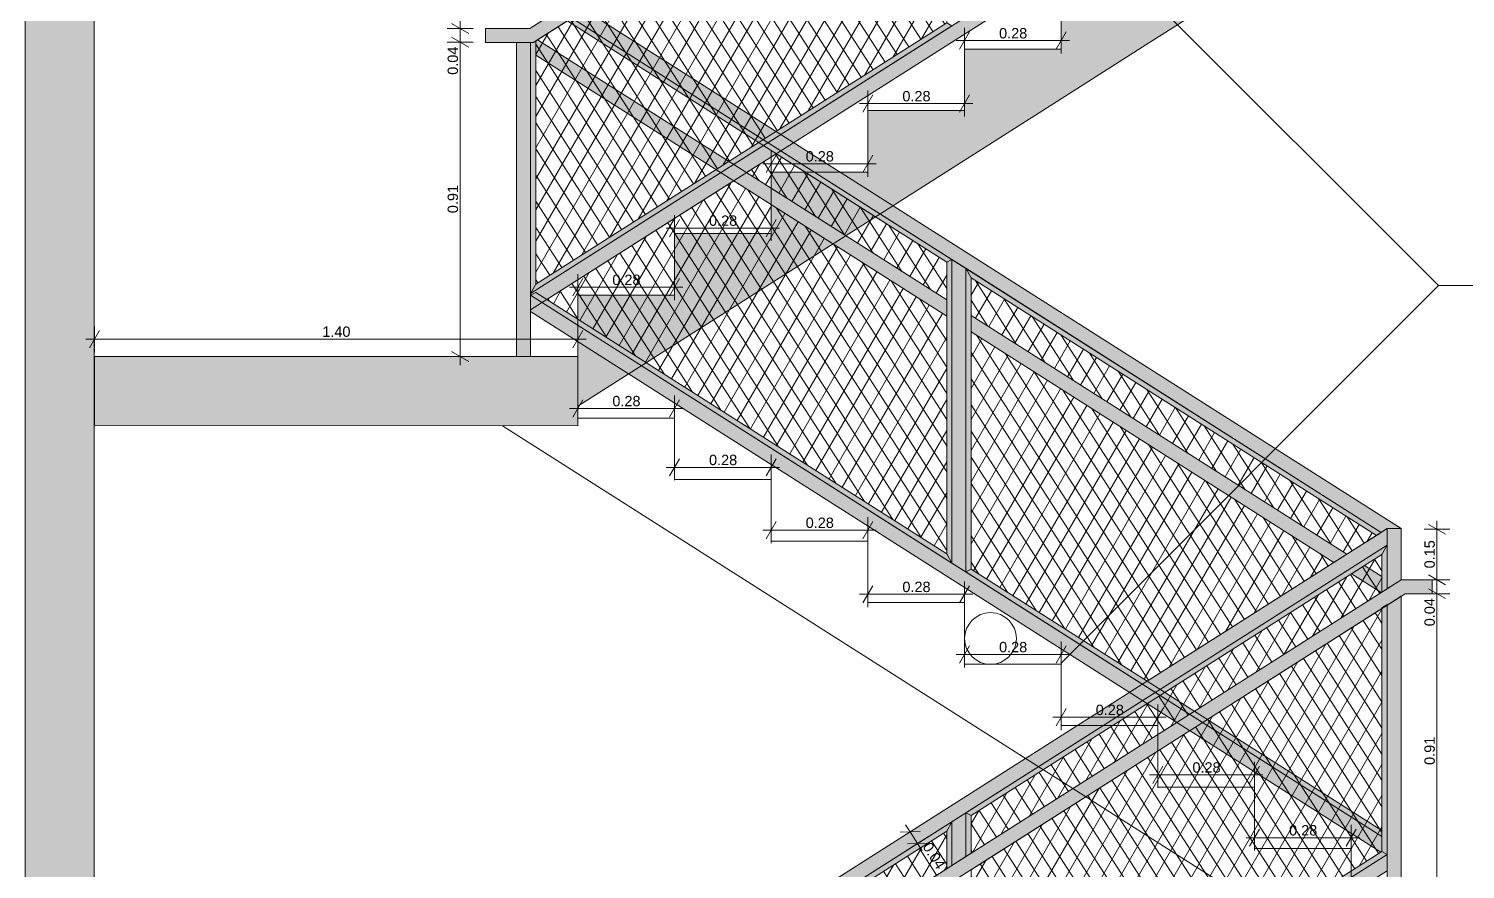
# Model space of a CAD drawing. Header units: millimetres. Extents: x 476571643 to 477489869, y 4620928210 to 4621294454.
# Drawn here: x 477413883 to 477418044, y 4621117979 to 4621120412 of the extents above; entities that cross this region are included whole.
import ezdxf

# ---------------------------------------------------------------- set-up
doc = ezdxf.new("R2010")
doc.units = ezdxf.units.MM
doc.header["$MEASUREMENT"] = 0
for name, color, linetype, lineweight in [('0_Pen_No__42_Pen_No__250_Pen_No__4', 7, 'Continuous', 0), ('2D Drafting - General_Pen_No__250_Pen_No__7', 7, 'Continuous', 0), ('2D Drafting - General_Pen_No__250_Pen_No__7_Pen_No__250', 7, 'Continuous', 0), ('2D Drafting - General_Pen_No__250_Pen_No__7_Pen_No__7', 7, 'Continuous', 0), ('gegmebi_Pen_No__7_Pen_No__7_Pen_No__5', 5, 'Continuous', 0), ('New_2D Drafting - General_Pen_No__1', 1, 'Continuous', 0), ('New_2D Drafting - General_Pen_No__250_Pen_No__250', 7, 'Continuous', 0), ('New_2D Drafting - General_Pen_No__4', 7, 'Continuous', 0), ('New_Doors_Pen_No__7_Pen_No__7_Pen_No__250', 7, 'Continuous', 0), ('New_Doors_Pen_No__7_Pen_No__7_Pen_No__5', 5, 'Continuous', 0), ('New_reg_nak_Pen_No__5', 5, 'Continuous', 0), ('reg_nak_Pen_No__250', 7, 'Continuous', 0), ('zoma_Pen_No__142', 142, 'Continuous', 0)]:
    doc.layers.add(name, color=color, linetype=linetype, lineweight=lineweight)
doc.layers.add('zoma', color=7, linetype='Continuous')
doc.styles.add('GENERATED_STYLE_2', font='arial.ttf')
doc.dimstyles.new('GENERATED_STYLE__2', dxfattribs={"dimtxt": 30.000001, "dimasz": 38, "dimexe": 0.18, "dimexo": 3, "dimgap": 0.09, "dimtad": 1, "dimtih": 1, "dimtoh": 1, "dimlfac": 0.001, "dimzin": 0, "dimdsep": 46, "dimtxsty": 'GENERATED_STYLE_2', "dimblk": 'ARROWHEAD_2', "dimblk1": 'ARROWHEAD_2', "dimblk2": 'ARROWHEAD_2', "dimcen": 0.09, "dimclrd": 142, "dimclre": 142, "dimclrt": 142, "dimadec": 0, "dimazin": 0, "dimtfac": 1, "dimtdec": 4, "dimtmove": 0, "dimatfit": 3, "dimfxl": 1, "dimtolj": 1, "dimtzin": 0, "dimarcsym": 0})
doc.dimstyles.new('GENERATED_STYLE__6', dxfattribs={"dimtxt": 30.000001, "dimasz": 38, "dimexe": 0.18, "dimexo": 3, "dimgap": 0.09, "dimtad": 1, "dimlfac": 0.001, "dimzin": 0, "dimdsep": 46, "dimtxsty": 'GENERATED_STYLE_2', "dimblk": 'ARROWHEAD_2', "dimblk1": 'ARROWHEAD_2', "dimblk2": 'ARROWHEAD_2', "dimcen": 0.09, "dimclrd": 142, "dimclre": 142, "dimclrt": 142, "dimadec": 0, "dimazin": 0, "dimtfac": 1, "dimtdec": 4, "dimtmove": 0, "dimatfit": 3, "dimfxl": 1, "dimtolj": 1, "dimtzin": 0, "dimarcsym": 0})
pattern_1 = [(60, (476844527.15, 4621385791.044), (-38.9711432, 22.5), []), (122.8330945, (476844527.15, 4621385791.044), (36.8060797, 18.75), [])]

# ---------------------------------------------------------------- blocks, each defined once
blk = doc.blocks.new('*D1543', base_point=(476844527.1, 4621385791))
at = {"layer": 'zoma_Pen_No__142', "color": 142, "linetype": 'Continuous', "lineweight": 0, "transparency": 16777216}
for p, q in [((477417447.7, 4621118095.4), (477417418.9, 4621118045.4)), ((477417433.3, 4621118032.9), (477417433.3, 4621118107.9)), ((477417698.9, 4621118045.4), (477417727.7, 4621118095.4)), ((477417713.3, 4621118032.9), (477417713.3, 4621118107.9)), ((477417408.9, 4621118070.4), (477417433.3, 4621118070.4)), ((477417433.3, 4621118070.4), (477417713.3, 4621118070.4)), ((477417713.3, 4621118070.4), (477417737.8, 4621118070.4))]:
    blk.add_line(p, q, dxfattribs=at)
at = {"layer": 'zoma_Pen_No__142', "color": 142, "lineweight": 0, "transparency": 16777216, "insert": (477417533.4, 4621118076.4), "char_height": 30, "attachment_point": 7, "style": 'GENERATED_STYLE_2'}
blk.add_mtext('\\A1;{\\pql;\\fArial CYR|b0|i0|c204|p34;0.28}', dxfattribs=at)
blk = doc.blocks.new('ARROWHEAD_2')
at = {"color": 0, "linetype": 'Continuous', "lineweight": 0}
for p, q in [((0, 0), (-1, 0)), ((-0.38, -0.66), (0.38, 0.66))]:
    blk.add_line(p, q, dxfattribs=at)
blk = doc.blocks.new('*D1544', base_point=(476844527.1, 4621385791))
at = {"layer": 'zoma_Pen_No__142', "color": 142, "linetype": 'Continuous', "lineweight": 0, "transparency": 16777216}
for p, q in [((477417128.9, 4621118252.3), (477417153.3, 4621118252.3)), ((477417167.7, 4621118277.3), (477417138.9, 4621118227.3)), ((477417153.3, 4621118214.8), (477417153.3, 4621118289.8)), ((477417153.3, 4621118252.3), (477417433.3, 4621118252.3)), ((477417418.9, 4621118227.3), (477417447.7, 4621118277.3)), ((477417433.3, 4621118214.8), (477417433.3, 4621118289.8)), ((477417433.3, 4621118252.3), (477417457.8, 4621118252.3))]:
    blk.add_line(p, q, dxfattribs=at)
at = {"layer": 'zoma_Pen_No__142', "color": 142, "lineweight": 0, "transparency": 16777216, "insert": (477417253.4, 4621118258.3), "char_height": 30, "attachment_point": 7, "style": 'GENERATED_STYLE_2'}
blk.add_mtext('\\A1;{\\pql;\\fArial CYR|b0|i0|c204|p34;0.28}', dxfattribs=at)
blk = doc.blocks.new('*D1545', base_point=(476844527.1, 4621385791))
at = {"layer": 'zoma_Pen_No__142', "color": 142, "linetype": 'Continuous', "lineweight": 0, "transparency": 16777216}
for p, q in [((477416848.9, 4621118418.9), (477416873.3, 4621118418.9)), ((477416887.7, 4621118443.9), (477416858.9, 4621118393.9)), ((477416873.3, 4621118381.4), (477416873.3, 4621118456.4)), ((477416873.3, 4621118418.9), (477417153.3, 4621118418.9)), ((477417138.9, 4621118393.9), (477417167.7, 4621118443.9)), ((477417153.3, 4621118381.4), (477417153.3, 4621118456.4)), ((477417153.3, 4621118418.9), (477417177.8, 4621118418.9))]:
    blk.add_line(p, q, dxfattribs=at)
at = {"layer": 'zoma_Pen_No__142', "color": 142, "lineweight": 0, "transparency": 16777216, "insert": (477416973.4, 4621118424.9), "char_height": 30, "attachment_point": 7, "style": 'GENERATED_STYLE_2'}
blk.add_mtext('\\A1;{\\pql;\\fArial CYR|b0|i0|c204|p34;0.28}', dxfattribs=at)
blk = doc.blocks.new('*D1546', base_point=(476844527.1, 4621385791))
at = {"layer": 'zoma_Pen_No__142', "color": 142, "linetype": 'Continuous', "lineweight": 0, "transparency": 16777216}
for p, q in [((477416607.7, 4621118625.7), (477416578.9, 4621118575.7)), ((477416593.3, 4621118563.2), (477416593.3, 4621118638.2)), ((477416858.9, 4621118575.7), (477416887.7, 4621118625.7)), ((477416873.3, 4621118563.2), (477416873.3, 4621118638.2)), ((477416568.9, 4621118600.7), (477416593.3, 4621118600.7)), ((477416593.3, 4621118600.7), (477416873.3, 4621118600.7)), ((477416873.3, 4621118600.7), (477416897.8, 4621118600.7))]:
    blk.add_line(p, q, dxfattribs=at)
at = {"layer": 'zoma_Pen_No__142', "color": 142, "lineweight": 0, "transparency": 16777216, "insert": (477416693.4, 4621118606.7), "char_height": 30, "attachment_point": 7, "style": 'GENERATED_STYLE_2'}
blk.add_mtext('\\A1;{\\pql;\\fArial CYR|b0|i0|c204|p34;0.28}', dxfattribs=at)
blk = doc.blocks.new('*D1547', base_point=(476844527.1, 4621385791))
at = {"layer": 'zoma_Pen_No__142', "color": 142, "linetype": 'Continuous', "lineweight": 0, "transparency": 16777216}
for p, q in [((477416327.7, 4621118799.9), (477416298.9, 4621118749.9)), ((477416313.3, 4621118737.4), (477416313.3, 4621118812.4)), ((477416578.9, 4621118749.9), (477416607.7, 4621118799.9)), ((477416593.3, 4621118737.4), (477416593.3, 4621118812.4)), ((477416288.9, 4621118774.9), (477416313.3, 4621118774.9)), ((477416313.3, 4621118774.9), (477416593.3, 4621118774.9)), ((477416593.3, 4621118774.9), (477416617.8, 4621118774.9))]:
    blk.add_line(p, q, dxfattribs=at)
at = {"layer": 'zoma_Pen_No__142', "color": 142, "lineweight": 0, "transparency": 16777216, "insert": (477416413.4, 4621118780.9), "char_height": 30, "attachment_point": 7, "style": 'GENERATED_STYLE_2'}
blk.add_mtext('\\A1;{\\pql;\\fArial CYR|b0|i0|c204|p34;0.28}', dxfattribs=at)
blk = doc.blocks.new('*D1548', base_point=(476844527.1, 4621385791))
at = {"layer": 'zoma_Pen_No__142', "color": 142, "linetype": 'Continuous', "lineweight": 0, "transparency": 16777216}
for p, q in [((477416008.9, 4621118960.5), (477416033.3, 4621118960.5)), ((477416047.7, 4621118985.5), (477416018.9, 4621118935.5)), ((477416033.3, 4621118923), (477416033.3, 4621118998)), ((477416033.3, 4621118960.5), (477416313.3, 4621118960.5)), ((477416298.9, 4621118935.5), (477416327.7, 4621118985.5)), ((477416313.3, 4621118923), (477416313.3, 4621118998)), ((477416313.3, 4621118960.5), (477416337.8, 4621118960.5))]:
    blk.add_line(p, q, dxfattribs=at)
at = {"layer": 'zoma_Pen_No__142', "color": 142, "lineweight": 0, "transparency": 16777216, "insert": (477416133.4, 4621118966.5), "char_height": 30, "attachment_point": 7, "style": 'GENERATED_STYLE_2'}
blk.add_mtext('\\A1;{\\pql;\\fArial CYR|b0|i0|c204|p34;0.28}', dxfattribs=at)
blk = doc.blocks.new('*D1549', base_point=(476844527.1, 4621385791))
at = {"layer": 'zoma_Pen_No__142', "color": 142, "linetype": 'Continuous', "lineweight": 0, "transparency": 16777216}
for p, q in [((477415767.7, 4621119167.4), (477415738.9, 4621119117.4)), ((477415753.3, 4621119104.9), (477415753.3, 4621119179.9)), ((477416018.9, 4621119117.4), (477416047.7, 4621119167.4)), ((477416033.3, 4621119104.9), (477416033.3, 4621119179.9)), ((477415728.9, 4621119142.4), (477415753.3, 4621119142.4)), ((477415753.3, 4621119142.4), (477416033.3, 4621119142.4)), ((477416033.3, 4621119142.4), (477416057.8, 4621119142.4))]:
    blk.add_line(p, q, dxfattribs=at)
at = {"layer": 'zoma_Pen_No__142', "color": 142, "lineweight": 0, "transparency": 16777216, "insert": (477415853.4, 4621119148.4), "char_height": 30, "attachment_point": 7, "style": 'GENERATED_STYLE_2'}
blk.add_mtext('\\A1;{\\pql;\\fArial CYR|b0|i0|c204|p34;0.28}', dxfattribs=at)
blk = doc.blocks.new('*D1550', base_point=(476844527.1, 4621385791))
at = {"layer": 'zoma_Pen_No__142', "color": 142, "linetype": 'Continuous', "lineweight": 0, "transparency": 16777216}
for p, q in [((477415487.7, 4621119337.8), (477415458.9, 4621119287.8)), ((477415473.3, 4621119275.3), (477415473.3, 4621119350.3)), ((477415738.9, 4621119287.8), (477415767.7, 4621119337.8)), ((477415753.3, 4621119275.3), (477415753.3, 4621119350.3)), ((477415448.9, 4621119312.8), (477415473.3, 4621119312.8)), ((477415473.3, 4621119312.8), (477415753.3, 4621119312.8)), ((477415753.3, 4621119312.8), (477415777.8, 4621119312.8))]:
    blk.add_line(p, q, dxfattribs=at)
at = {"layer": 'zoma_Pen_No__142', "color": 142, "lineweight": 0, "transparency": 16777216, "insert": (477415573.4, 4621119318.8), "char_height": 30, "attachment_point": 7, "style": 'GENERATED_STYLE_2'}
blk.add_mtext('\\A1;{\\pql;\\fArial CYR|b0|i0|c204|p34;0.28}', dxfattribs=at)
blk = doc.blocks.new('*D1551', base_point=(476844527.1, 4621385791))
at = {"layer": 'zoma_Pen_No__142', "color": 142, "linetype": 'Continuous', "lineweight": 0, "transparency": 16777216}
for p, q in [((477414073.1, 4621119476.2), (477414073.1, 4621119551.2)), ((477415473.3, 4621119476.2), (477415473.3, 4621119551.2)), ((477414048.7, 4621119513.7), (477414073.1, 4621119513.7)), ((477414087.6, 4621119538.7), (477414058.7, 4621119488.7)), ((477414073.1, 4621119513.7), (477415473.3, 4621119513.7)), ((477415458.9, 4621119488.7), (477415487.7, 4621119538.7)), ((477415473.3, 4621119513.7), (477415497.8, 4621119513.7))]:
    blk.add_line(p, q, dxfattribs=at)
at = {"layer": 'zoma_Pen_No__142', "color": 142, "lineweight": 0, "transparency": 16777216, "insert": (477414733.3, 4621119519.7), "char_height": 30, "attachment_point": 7, "style": 'GENERATED_STYLE_2'}
blk.add_mtext('\\A1;{\\pql;\\fArial CYR|b0|i0|c204|p34;1.40}', dxfattribs=at)
blk = doc.blocks.new('*D1556', base_point=(476844527.1, 4621385791))
at = {"layer": 'zoma_Pen_No__142', "color": 142, "linetype": 'Continuous', "lineweight": 0, "transparency": 16777216}
for p, q in [((477415170.2, 4621120372.9), (477415095.2, 4621120372.9)), ((477415107.7, 4621120387.4), (477415157.7, 4621120358.5)), ((477415132.7, 4621119463), (477415132.7, 4621120372.9)), ((477415170.2, 4621119463), (477415095.2, 4621119463)), ((477415107.7, 4621119477.4), (477415157.7, 4621119448.6)), ((477415132.7, 4621119438.6), (477415132.7, 4621119463))]:
    blk.add_line(p, q, dxfattribs=at)
at = {"layer": 'zoma_Pen_No__142', "color": 142, "lineweight": 0, "transparency": 16777216, "char_height": 30, "attachment_point": 7, "rotation": 90, "style": 'GENERATED_STYLE_2'}
for s, insert in [('\\A1;{\\pql;\\fArial CYR|b0|i0|c204|p34;0.04}', (477415126.7, 4621120278.7)), ('\\A1;{\\pql;\\fArial CYR|b0|i0|c204|p34;0.91}', (477415126.7, 4621119878.1))]:
    blk.add_mtext(s, dxfattribs=dict(at, insert=insert))
blk = doc.blocks.new('*D1557', base_point=(476844527.1, 4621385791))
at = {"layer": 'zoma_Pen_No__142', "color": 142, "linetype": 'Continuous', "lineweight": 0, "transparency": 16777216}
for p, q in [((477415107.7, 4621120427.4), (477415157.7, 4621120398.6)), ((477415170.2, 4621120413), (477415095.2, 4621120413)), ((477415170.2, 4621120372.9), (477415095.2, 4621120372.9)), ((477415107.7, 4621120387.4), (477415157.7, 4621120358.5)), ((477415132.7, 4621120372.9), (477415132.7, 4621120413))]:
    blk.add_line(p, q, dxfattribs=at)
blk = doc.blocks.new('*D1558', base_point=(476844527.1, 4621385791))
at = {"layer": 'zoma_Pen_No__142', "color": 142, "linetype": 'Continuous', "lineweight": 0, "transparency": 16777216}
for p, q in [((477415132.7, 4621120563), (477415132.7, 4621120587.5)), ((477415170.2, 4621120563), (477415095.2, 4621120563)), ((477415157.7, 4621120548.6), (477415107.7, 4621120577.4)), ((477415132.7, 4621120413), (477415132.7, 4621120563)), ((477415107.7, 4621120427.4), (477415157.7, 4621120398.6)), ((477415170.2, 4621120413), (477415095.2, 4621120413))]:
    blk.add_line(p, q, dxfattribs=at)
at = {"layer": 'zoma_Pen_No__142', "color": 142, "lineweight": 0, "transparency": 16777216, "insert": (477415126.7, 4621120448.1), "char_height": 30, "attachment_point": 7, "rotation": 90, "style": 'GENERATED_STYLE_2'}
blk.add_mtext('\\A1;{\\pql;\\fArial CYR|b0|i0|c204|p34;0.15}', dxfattribs=at)
blk = doc.blocks.new('*D1566', base_point=(476844527.1, 4621385791))
at = {"layer": 'zoma_Pen_No__142', "color": 142, "linetype": 'Continuous', "lineweight": 0, "transparency": 16777216}
for p, q in [((477417999.2, 4621118963), (477417924.2, 4621118963)), ((477417986.7, 4621118948.5), (477417936.7, 4621118977.4)), ((477417961.7, 4621118963), (477417961.7, 4621118987.4)), ((477417961.7, 4621118816.6), (477417961.7, 4621118963)), ((477417999.2, 4621118816.6), (477417924.2, 4621118816.6)), ((477417936.7, 4621118831), (477417986.7, 4621118802.1)), ((477417961.7, 4621118792.1), (477417961.7, 4621118816.6))]:
    blk.add_line(p, q, dxfattribs=at)
at = {"layer": 'zoma_Pen_No__142', "color": 142, "lineweight": 0, "transparency": 16777216, "insert": (477417955.7, 4621118849.9), "char_height": 30, "attachment_point": 7, "rotation": 90, "style": 'GENERATED_STYLE_2'}
blk.add_mtext('\\A1;{\\pql;\\fArial CYR|b0|i0|c204|p34;0.15}', dxfattribs=at)
blk = doc.blocks.new('*D1567', base_point=(476844527.1, 4621385791))
at = {"layer": 'zoma_Pen_No__142', "color": 142, "linetype": 'Continuous', "lineweight": 0, "transparency": 16777216}
for p, q in [((477415170.2, 4621120372.9), (477415095.2, 4621120372.9)), ((477415107.7, 4621120387.4), (477415157.7, 4621120358.5)), ((477415132.7, 4621119463), (477415132.7, 4621120372.9)), ((477415170.2, 4621119463), (477415095.2, 4621119463)), ((477415107.7, 4621119477.4), (477415157.7, 4621119448.6)), ((477415132.7, 4621119438.6), (477415132.7, 4621119463))]:
    blk.add_line(p, q, dxfattribs=at)
at = {"layer": 'zoma_Pen_No__142', "color": 142, "lineweight": 0, "transparency": 16777216, "char_height": 30, "attachment_point": 7, "rotation": 90, "style": 'GENERATED_STYLE_2'}
for s, insert in [('\\A1;{\\pql;\\fArial CYR|b0|i0|c204|p34;0.04}', (477415126.7, 4621120278.7)), ('\\A1;{\\pql;\\fArial CYR|b0|i0|c204|p34;0.91}', (477415126.7, 4621119878.1))]:
    blk.add_mtext(s, dxfattribs=dict(at, insert=insert))
blk = doc.blocks.new('*D1568', base_point=(476844527.1, 4621385791))
at = {"layer": 'zoma_Pen_No__142', "color": 142, "linetype": 'Continuous', "lineweight": 0, "transparency": 16777216}
for p, q in [((477415107.7, 4621120427.4), (477415157.7, 4621120398.6)), ((477415170.2, 4621120413), (477415095.2, 4621120413)), ((477415170.2, 4621120372.9), (477415095.2, 4621120372.9)), ((477415107.7, 4621120387.4), (477415157.7, 4621120358.5)), ((477415132.7, 4621120372.9), (477415132.7, 4621120413))]:
    blk.add_line(p, q, dxfattribs=at)
blk = doc.blocks.new('*D1569', base_point=(476844527.1, 4621385791))
at = {"layer": 'zoma_Pen_No__142', "color": 142, "linetype": 'Continuous', "lineweight": 0, "transparency": 16777216}
for p, q in [((477415132.7, 4621120563), (477415132.7, 4621120587.5)), ((477415170.2, 4621120563), (477415095.2, 4621120563)), ((477415157.7, 4621120548.6), (477415107.7, 4621120577.4)), ((477415132.7, 4621120413), (477415132.7, 4621120563)), ((477415107.7, 4621120427.4), (477415157.7, 4621120398.6)), ((477415170.2, 4621120413), (477415095.2, 4621120413))]:
    blk.add_line(p, q, dxfattribs=at)
at = {"layer": 'zoma_Pen_No__142', "color": 142, "lineweight": 0, "transparency": 16777216, "insert": (477415126.7, 4621120448.1), "char_height": 30, "attachment_point": 7, "rotation": 90, "style": 'GENERATED_STYLE_2'}
blk.add_mtext('\\A1;{\\pql;\\fArial CYR|b0|i0|c204|p34;0.15}', dxfattribs=at)
blk = doc.blocks.new('*D1571', base_point=(476844527.1, 4621385791))
at = {"layer": 'zoma_Pen_No__142', "color": 142, "linetype": 'Continuous', "lineweight": 0, "transparency": 16777216}
for p, q in [((477417986.7, 4621118762.3), (477417936.7, 4621118791.1)), ((477417961.7, 4621118776.7), (477417961.7, 4621118801.2)), ((477417999.2, 4621118776.7), (477417924.2, 4621118776.7)), ((477417961.7, 4621117865), (477417961.7, 4621118776.7)), ((477417936.7, 4621117879.5), (477417986.7, 4621117850.6)), ((477417999.2, 4621117865), (477417924.2, 4621117865)), ((477417961.7, 4621117840.6), (477417961.7, 4621117865))]:
    blk.add_line(p, q, dxfattribs=at)
at = {"layer": 'zoma_Pen_No__142', "color": 142, "lineweight": 0, "transparency": 16777216, "insert": (477417955.7, 4621118281), "char_height": 30, "attachment_point": 7, "rotation": 90, "style": 'GENERATED_STYLE_2'}
blk.add_mtext('\\A1;{\\pql;\\fArial CYR|b0|i0|c204|p34;0.91}', dxfattribs=at)
blk = doc.blocks.new('*D1572', base_point=(476844527.1, 4621385791))
at = {"layer": 'zoma_Pen_No__142', "color": 142, "linetype": 'Continuous', "lineweight": 0, "transparency": 16777216}
for p, q in [((477417961.7, 4621118816.6), (477417961.7, 4621118841)), ((477417999.2, 4621118816.6), (477417924.2, 4621118816.6)), ((477417986.7, 4621118802.1), (477417936.7, 4621118831)), ((477417936.7, 4621118791.1), (477417986.7, 4621118762.3)), ((477417961.7, 4621118776.7), (477417961.7, 4621118816.6)), ((477417999.2, 4621118776.7), (477417924.2, 4621118776.7)), ((477417961.7, 4621118752.3), (477417961.7, 4621118776.7))]:
    blk.add_line(p, q, dxfattribs=at)
at = {"layer": 'zoma_Pen_No__142', "color": 142, "lineweight": 0, "transparency": 16777216, "insert": (477417955.7, 4621118682.4), "char_height": 30, "attachment_point": 7, "rotation": 90, "style": 'GENERATED_STYLE_2'}
blk.add_mtext('\\A1;{\\pql;\\fArial CYR|b0|i0|c204|p34;0.04}', dxfattribs=at)
blk = doc.blocks.new('*D1573', base_point=(476844527.1, 4621385791))
at = {"layer": 'zoma_Pen_No__142', "color": 142, "linetype": 'Continuous', "lineweight": 0, "transparency": 16777216}
for p, q in [((477415487.7, 4621119688.8), (477415458.9, 4621119638.8)), ((477415473.3, 4621119626.3), (477415473.3, 4621119701.3)), ((477415738.9, 4621119638.8), (477415767.7, 4621119688.8)), ((477415753.3, 4621119626.3), (477415753.3, 4621119701.3)), ((477415448.9, 4621119663.8), (477415473.3, 4621119663.8)), ((477415473.3, 4621119663.8), (477415753.3, 4621119663.8)), ((477415753.3, 4621119663.8), (477415777.8, 4621119663.8))]:
    blk.add_line(p, q, dxfattribs=at)
at = {"layer": 'zoma_Pen_No__142', "color": 142, "lineweight": 0, "transparency": 16777216, "insert": (477415573.4, 4621119669.8), "char_height": 30, "attachment_point": 7, "style": 'GENERATED_STYLE_2'}
blk.add_mtext('\\A1;{\\pql;\\fArial CYR|b0|i0|c204|p34;0.28}', dxfattribs=at)
blk = doc.blocks.new('*D1574', base_point=(476844527.1, 4621385791))
at = {"layer": 'zoma_Pen_No__142', "color": 142, "linetype": 'Continuous', "lineweight": 0, "transparency": 16777216}
for p, q in [((477415753.3, 4621119797.6), (477415753.3, 4621119872.6)), ((477416033.3, 4621119797.6), (477416033.3, 4621119872.6)), ((477415728.9, 4621119835.1), (477415753.3, 4621119835.1)), ((477415767.7, 4621119860.1), (477415738.9, 4621119810.1)), ((477415753.3, 4621119835.1), (477416033.3, 4621119835.1)), ((477416018.9, 4621119810.1), (477416047.7, 4621119860.1)), ((477416033.3, 4621119835.1), (477416057.8, 4621119835.1))]:
    blk.add_line(p, q, dxfattribs=at)
at = {"layer": 'zoma_Pen_No__142', "color": 142, "lineweight": 0, "transparency": 16777216, "insert": (477415853.4, 4621119841.1), "char_height": 30, "attachment_point": 7, "style": 'GENERATED_STYLE_2'}
blk.add_mtext('\\A1;{\\pql;\\fArial CYR|b0|i0|c204|p34;0.28}', dxfattribs=at)
blk = doc.blocks.new('*D1575', base_point=(476844527.1, 4621385791))
at = {"layer": 'zoma_Pen_No__142', "color": 142, "linetype": 'Continuous', "lineweight": 0, "transparency": 16777216}
for p, q in [((477416047.7, 4621120046.3), (477416018.9, 4621119996.3)), ((477416033.3, 4621119983.8), (477416033.3, 4621120058.8)), ((477416298.9, 4621119996.3), (477416327.7, 4621120046.3)), ((477416313.3, 4621119983.8), (477416313.3, 4621120058.8)), ((477416008.9, 4621120021.3), (477416033.3, 4621120021.3)), ((477416033.3, 4621120021.3), (477416313.3, 4621120021.3)), ((477416313.3, 4621120021.3), (477416337.8, 4621120021.3))]:
    blk.add_line(p, q, dxfattribs=at)
at = {"layer": 'zoma_Pen_No__142', "color": 142, "lineweight": 0, "transparency": 16777216, "insert": (477416133.4, 4621120027.3), "char_height": 30, "attachment_point": 7, "style": 'GENERATED_STYLE_2'}
blk.add_mtext('\\A1;{\\pql;\\fArial CYR|b0|i0|c204|p34;0.28}', dxfattribs=at)
blk = doc.blocks.new('*D1576', base_point=(476844527.1, 4621385791))
at = {"layer": 'zoma_Pen_No__142', "color": 142, "linetype": 'Continuous', "lineweight": 0, "transparency": 16777216}
for p, q in [((477416327.7, 4621120220.4), (477416298.9, 4621120170.4)), ((477416313.3, 4621120157.9), (477416313.3, 4621120232.9)), ((477416578.9, 4621120170.4), (477416607.7, 4621120220.4)), ((477416593.3, 4621120157.9), (477416593.3, 4621120232.9)), ((477416288.9, 4621120195.4), (477416313.3, 4621120195.4)), ((477416313.3, 4621120195.4), (477416593.3, 4621120195.4)), ((477416593.3, 4621120195.4), (477416617.8, 4621120195.4))]:
    blk.add_line(p, q, dxfattribs=at)
at = {"layer": 'zoma_Pen_No__142', "color": 142, "lineweight": 0, "transparency": 16777216, "insert": (477416413.4, 4621120201.4), "char_height": 30, "attachment_point": 7, "style": 'GENERATED_STYLE_2'}
blk.add_mtext('\\A1;{\\pql;\\fArial CYR|b0|i0|c204|p34;0.28}', dxfattribs=at)
blk = doc.blocks.new('*D1577', base_point=(476844527.1, 4621385791))
at = {"layer": 'zoma_Pen_No__142', "color": 142, "linetype": 'Continuous', "lineweight": 0, "transparency": 16777216}
for p, q in [((477416593.3, 4621120340.1), (477416593.3, 4621120415.1)), ((477416873.3, 4621120340.1), (477416873.3, 4621120415.1)), ((477416568.9, 4621120377.6), (477416593.3, 4621120377.6)), ((477416607.7, 4621120402.6), (477416578.9, 4621120352.6)), ((477416593.3, 4621120377.6), (477416873.3, 4621120377.6)), ((477416858.9, 4621120352.6), (477416887.7, 4621120402.6)), ((477416873.3, 4621120377.6), (477416897.8, 4621120377.6))]:
    blk.add_line(p, q, dxfattribs=at)
at = {"layer": 'zoma_Pen_No__142', "color": 142, "lineweight": 0, "transparency": 16777216, "insert": (477416693.4, 4621120383.6), "char_height": 30, "attachment_point": 7, "style": 'GENERATED_STYLE_2'}
blk.add_mtext('\\A1;{\\pql;\\fArial CYR|b0|i0|c204|p34;0.28}', dxfattribs=at)
blk = doc.blocks.new('*D2059', base_point=(476844527.1, 4621385791))
at = {"layer": 'zoma_Pen_No__142', "color": 142, "linetype": 'Continuous', "lineweight": 0, "transparency": 16777216}
for p, q in [((477416467.5, 4621118107.3), (477416404.2, 4621118067.1)), ((477416464.7, 4621118088.4), (477416407, 4621118086)), ((477416435.9, 4621118087.2), (477416422.8, 4621118107.8)), ((477416457.3, 4621118053.4), (477416435.9, 4621118087.2)), ((477416489, 4621118073.5), (477416425.7, 4621118033.3)), ((477416428.5, 4621118052.2), (477416486.2, 4621118054.6)), ((477416470.5, 4621118032.8), (477416457.3, 4621118053.4))]:
    blk.add_line(p, q, dxfattribs=at)
at = {"layer": 'zoma_Pen_No__142', "color": 142, "lineweight": 0, "transparency": 16777216, "insert": (477416470.2, 4621118044.4), "char_height": 30, "attachment_point": 7, "rotation": 302.4332, "style": 'GENERATED_STYLE_2'}
blk.add_mtext('\\A1;{\\pql;\\fArial CYR|b0|i0|c204|p34;0.04}', dxfattribs=at)

msp = doc.modelspace()

# ---------------------------------------------------------------- hatches: boundary and pattern name
at = {"layer": '2D Drafting - General_Pen_No__250_Pen_No__7', "linetype": 'Continuous', "lineweight": 0}
msp.add_hatch(color=7, dxfattribs=at).paths.add_polyline_path([(477415473.33, 4621119463.011), (477414073.109, 4621119463.011), (477414073.111, 4621119263.056), (477415473.324, 4621119263.013)])
at = {"layer": '2D Drafting - General_Pen_No__250_Pen_No__7_Pen_No__7', "linetype": 'Continuous', "lineweight": 0}
msp.add_hatch(color=7, dxfattribs=at).paths.add_polyline_path([(477413873.077, 4621130385.002), (477413873.077, 4621115214.869), (477414073.077, 4621115214.869), (477414073.077, 4621130385.002)])
at = {"layer": 'New_2D Drafting - General_Pen_No__1', "linetype": 'Continuous', "lineweight": 0}
for points in [[(477415206.198, 4621120413.011), (477415206.198, 4621120372.564), (477415345.137, 4621120372.564), (477417869.644, 4621121976.714), (477417947.801, 4621121976.714), (477417947.801, 4621122016.581), (477417857.801, 4621122016.581), (477415334.208, 4621120413.011)], [(477417817.315, 4621121221.75), (477415336.682, 4621119645.478), (477415336.682, 4621119598.085), (477417817.315, 4621121174.357)], [(477415351.631, 4621120510.087), (477417800.245, 4621118954.161), (477417817.315, 4621118965.008), (477417857.788, 4621118964.989), (477415370.826, 4621120545.282), (477415351.631, 4621120533.084)], [(477416556.802, 4621119744.362), (477416541.734, 4621119736.162), (477415351.632, 4621120492.461), (477415351.631, 4621120510.087)], [(477416541.757, 4621120428.987), (477415351.641, 4621119672.755), (477415336.682, 4621119645.478), (477416556.757, 4621120420.752)], [(477415336.681, 4621119463.011), (477415336.684, 4621120372.564), (477415296.198, 4621120372.564), (477415296.198, 4621119463.011)], [(477415336.682, 4621119645.478), (477415351.641, 4621119672.755), (477415351.634, 4621120376.692), (477415345.137, 4621120372.564), (477415336.685, 4621120372.564)], [(477415351.634, 4621120335.933), (477416541.731, 4621119579.708), (477416541.732, 4621119627.1), (477415356.854, 4621120380.009), (477415351.634, 4621120376.692)], [(477416541.734, 4621119736.162), (477416556.734, 4621119744.327), (477416556.716, 4621118865.192), (477416541.716, 4621118892.496)], [(477416556.717, 4621118865.192), (477416556.734, 4621119744.327), (477416597.216, 4621119718.603), (477416597.198, 4621118839.469)], [(477416597.216, 4621119718.603), (477416612.216, 4621119691.384), (477416612.199, 4621118847.678), (477416597.198, 4621118839.469)], [(477416597.249, 4621119718.655), (477416612.216, 4621119691.384), (477417786.272, 4621118945.282), (477417800.247, 4621118954.162)], [(477415351.624, 4621119648.712), (477416541.716, 4621118892.496), (477416556.716, 4621118865.192), (477415336.583, 4621119640.503)], [(477415336.682, 4621119640.441), (477415336.682, 4621119593.048), (477417799.417, 4621118028.149), (477417802.333, 4621118030.002), (477417802.332, 4621118073.689)], [(477416612.213, 4621119534.922), (477417663.21, 4621118867.085), (477417700.502, 4621118890.781), (477416612.214, 4621119582.314)], [(477417817.315, 4621118965.008), (477415296.198, 4621117363.011), (477415336.681, 4621117341.343), (477417817.315, 4621118917.615)], [(477417857.801, 4621118816.581), (477417857.801, 4621118965.009), (477417817.315, 4621118965.008), (477417817.315, 4621118815.419), (477417817.315, 4621118790.855)], [(477417817.319, 4621118917.618), (477416597.153, 4621118142.365), (477416612.221, 4621118134.165), (477417802.335, 4621118890.471)], [(477417802.335, 4621118890.471), (477417802.337, 4621118781.338), (477417817.319, 4621118790.855), (477417817.319, 4621118917.618)], [(477416612.239, 4621118847.678), (477417802.332, 4621118091.461), (477417802.332, 4621118073.689), (477416597.198, 4621118839.469)], [(477417751.665, 4621118858.271), (477417714.375, 4621118834.573), (477417800.245, 4621118780.009), (477417802.337, 4621118781.338), (477417802.336, 4621118826.072)], [(477415206.198, 4621117213.011), (477415206.198, 4621117172.564), (477415345.137, 4621117172.564), (477417869.644, 4621118776.714), (477417947.801, 4621118776.714), (477417947.801, 4621118816.581), (477417857.801, 4621118816.581), (477415334.208, 4621117213.011)], [(477417817.315, 4621117865.04), (477417857.801, 4621117865.043), (477417857.801, 4621118769.31), (477417817.315, 4621118743.463), (477417817.315, 4621118069.65), (477417817.315, 4621117976.951)], [(477417817.318, 4621118744.905), (477417802.319, 4621118736.334), (477417802.333, 4621118030.002), (477417817.315, 4621118021.75)], [(477416597.224, 4621118015.571), (477416597.221, 4621118142.33), (477416556.739, 4621118116.606), (477416556.742, 4621117989.848)], [(477416612.221, 4621118134.165), (477416597.221, 4621118142.33), (477416597.224, 4621118015.571), (477416612.224, 4621118025.102)], [(477416556.706, 4621118116.658), (477415336.681, 4621117341.344), (477415351.631, 4621117333.084), (477416541.74, 4621118089.387)], [(477416556.739, 4621118116.606), (477416541.74, 4621118089.387), (477416541.742, 4621117980.316), (477416556.742, 4621117989.848)], [(477417817.315, 4621118021.75), (477415336.682, 4621116445.478), (477415336.682, 4621116398.085), (477417817.315, 4621117974.357)], [(477416612.239, 4621117273.773), (477417802.333, 4621118030.002), (477417817.315, 4621118021.75), (477416597.239, 4621117246.475)]]:
    msp.add_hatch(color=1, dxfattribs=at).paths.add_polyline_path(points)
h = msp.add_hatch(dxfattribs=at)
h.set_pattern_fill('BATT_INSULATION', color=1, style=0, pattern_type=2)
h.set_pattern_definition(pattern_1)
h.paths.add_polyline_path([(477416541.757, 4621120428.987), (477416541.743, 4621121132.924), (477415351.634, 4621120376.692), (477415351.641, 4621119672.755)])
h = msp.add_hatch(dxfattribs=at)
h.set_pattern_fill('BATT_INSULATION', color=1, style=0, pattern_type=2)
h.set_pattern_definition(pattern_1)
h.paths.add_polyline_path([(477416047.879, 4621120050.002), (477416541.734, 4621119736.162), (477416541.732, 4621119627.1), (477415962.037, 4621119995.456)])
h = msp.add_hatch(dxfattribs=at)
h.set_pattern_fill('BATT_INSULATION', color=1, style=0, pattern_type=2)
h.set_pattern_definition(pattern_1)
h.paths.add_polyline_path([(477415924.746, 4621119971.76), (477416541.731, 4621119579.708), (477416541.716, 4621118892.496), (477415383.99, 4621119628.146)])
h = msp.add_hatch(dxfattribs=at)
h.set_pattern_fill('BATT_INSULATION', color=1, style=0, pattern_type=2)
h.set_pattern_definition(pattern_1)
h.paths.add_polyline_path([(477417700.502, 4621118890.781), (477416612.214, 4621119582.314), (477416612.216, 4621119691.384), (477417786.272, 4621118945.282)])
h = msp.add_hatch(dxfattribs=at)
h.set_pattern_fill('BATT_INSULATION', color=1, style=0, pattern_type=2)
h.set_pattern_definition(pattern_1)
h.paths.add_polyline_path([(477417122.456, 4621118523.473), (477416612.199, 4621118847.678), (477416612.213, 4621119534.922), (477417663.21, 4621118867.085)])
h = msp.add_hatch(dxfattribs=at)
h.set_pattern_fill('BATT_INSULATION', color=1, style=0, pattern_type=2)
h.set_pattern_definition(pattern_1)
h.paths.add_polyline_path([(477417802.337, 4621118781.338), (477417802.335, 4621118890.471), (477416612.221, 4621118134.165), (477416612.224, 4621118025.102)])
h = msp.add_hatch(dxfattribs=at)
h.set_pattern_fill('BATT_INSULATION', color=1, style=0, pattern_type=2)
h.set_pattern_definition(pattern_1)
h.paths.add_polyline_path([(477416612.239, 4621117273.773), (477417802.333, 4621118030.002), (477417802.319, 4621118733.934), (477416612.225, 4621117977.711)])
h = msp.add_hatch(dxfattribs=at)
h.set_pattern_fill('BATT_INSULATION', color=1, style=0, pattern_type=2)
h.set_pattern_definition(pattern_1)
h.paths.add_polyline_path([(477416541.742, 4621117980.316), (477416541.74, 4621118089.387), (477415351.631, 4621117333.084), (477415351.633, 4621117224.084)])
at = {"layer": 'New_2D Drafting - General_Pen_No__250_Pen_No__250', "linetype": 'Continuous', "lineweight": 0}
msp.add_hatch(color=7, dxfattribs=at).paths.add_polyline_path([(477415753.038, 4621119641.011), (477415473.109, 4621119641.011), (477415473.324, 4621119319.384), (477416873.112, 4621120208.93), (477417118.719, 4621120365.01), (477417713.109, 4621120742.736), (477417779.619, 4621120785.002), (477417713.109, 4621120785.002), (477417713.038, 4621120785.002), (477417713.038, 4621120887.01), (477417433.038, 4621120887.01), (477417433.038, 4621120709.01), (477417153.038, 4621120709.01), (477417153.038, 4621120531.01), (477417090.255, 4621120531.01, -0.08199413), (477417065.821, 4621120531.01), (477416873.112, 4621120531.01), (477416873.112, 4621120365.01), (477416873.043, 4621120365.01), (477416873.038, 4621120353.01), (477416593.038, 4621120353.01), (477416593.038, 4621120175.011), (477416313.038, 4621120175.011), (477416313.038, 4621119997.011), (477416033.038, 4621119997.011), (477416033.038, 4621119819.011), (477415753.038, 4621119819.011)])

# ---------------------------------------------------------------- linework, layer by layer
at = {"layer": '0_Pen_No__42_Pen_No__250_Pen_No__4', "color": 7, "linetype": 'Continuous', "lineweight": 0}
msp.add_circle((477416668.648, 4621118646.933), 75, dxfattribs=at)
at = {"layer": '2D Drafting - General_Pen_No__250_Pen_No__7', "color": 7, "linetype": 'Continuous', "lineweight": 0, "flags": 128}
msp.add_lwpolyline([(477415473.33, 4621119463.011), (477414073.109, 4621119463.011), (477414073.111, 4621119263.056), (477415473.324, 4621119263.013)], close=True, dxfattribs=at)
at = {"layer": '2D Drafting - General_Pen_No__250_Pen_No__7_Pen_No__250', "color": 7, "linetype": 'Continuous', "lineweight": 0, "flags": 128}
msp.add_lwpolyline([(477413873.077, 4621130385.002), (477413873.077, 4621115214.869), (477414073.077, 4621115214.869), (477414073.077, 4621130385.002)], close=True, dxfattribs=at)
at = {"layer": 'gegmebi_Pen_No__7_Pen_No__7_Pen_No__5', "color": 5, "linetype": 'Continuous', "lineweight": 0, "flags": 128}
for points in [[(477417132.993, 4621120501.167), (477417965.841, 4621119668.319), (477416873.312, 4621118575.79)], [(477417965.841, 4621119668.319), (477420187.846, 4621119668.319)]]:
    msp.add_lwpolyline(points, dxfattribs=at)
at = {"layer": 'New_2D Drafting - General_Pen_No__250_Pen_No__250', "color": 7, "linetype": 'Continuous', "lineweight": 0, "flags": 128}
msp.add_lwpolyline([(477416873.112, 4621120531.01), (477416873.112, 4621120365.01), (477416873.043, 4621120365.01), (477416873.038, 4621120353.01), (477416593.038, 4621120353.01), (477416593.038, 4621120175.011), (477416313.038, 4621120175.011), (477416313.038, 4621119997.011), (477416033.038, 4621119997.011), (477416033.038, 4621119819.011), (477415753.038, 4621119819.011), (477415753.038, 4621119641.011), (477415473.109, 4621119641.011), (477415473.324, 4621119319.384), (477416873.112, 4621120208.93), (477417118.719, 4621120365.01), (477417713.109, 4621120742.736)], dxfattribs=at)
at = {"layer": 'New_2D Drafting - General_Pen_No__4', "color": 7, "linetype": 'Continuous', "lineweight": 0, "flags": 128}
for points in [[(477415206.198, 4621120413.011), (477415206.198, 4621120372.564), (477415345.137, 4621120372.564), (477417869.644, 4621121976.714), (477417947.801, 4621121976.714), (477417947.801, 4621122016.581), (477417857.801, 4621122016.581), (477415334.208, 4621120413.011)], [(477417817.315, 4621121221.75), (477415336.682, 4621119645.478), (477415336.682, 4621119598.085), (477417817.315, 4621121174.357)], [(477416541.757, 4621120428.987), (477416541.743, 4621121132.924), (477415351.634, 4621120376.692), (477415351.641, 4621119672.755)], [(477415351.631, 4621120510.087), (477417800.245, 4621118954.161), (477417817.315, 4621118965.008), (477417857.788, 4621118964.989), (477415370.826, 4621120545.282), (477415351.631, 4621120533.084)], [(477416556.802, 4621119744.362), (477416541.734, 4621119736.162), (477415351.632, 4621120492.461), (477415351.631, 4621120510.087)], [(477416541.757, 4621120428.987), (477415351.641, 4621119672.755), (477415336.682, 4621119645.478), (477416556.757, 4621120420.752)], [(477415336.681, 4621119463.011), (477415336.684, 4621120372.564), (477415296.198, 4621120372.564), (477415296.198, 4621119463.011)], [(477415336.682, 4621119645.478), (477415351.641, 4621119672.755), (477415351.634, 4621120376.692), (477415345.137, 4621120372.564), (477415336.685, 4621120372.564)], [(477415351.634, 4621120335.933), (477416541.731, 4621119579.708), (477416541.732, 4621119627.1), (477415356.854, 4621120380.009), (477415351.634, 4621120376.692)], [(477416047.879, 4621120050.002), (477416541.734, 4621119736.162), (477416541.732, 4621119627.1), (477415962.037, 4621119995.456)], [(477415924.746, 4621119971.76), (477416541.731, 4621119579.708), (477416541.716, 4621118892.496), (477415383.99, 4621119628.146)], [(477416541.734, 4621119736.162), (477416556.734, 4621119744.327), (477416556.716, 4621118865.192), (477416541.716, 4621118892.496)], [(477416556.717, 4621118865.192), (477416556.734, 4621119744.327), (477416597.216, 4621119718.603), (477416597.198, 4621118839.469)], [(477416597.216, 4621119718.603), (477416612.216, 4621119691.384), (477416612.199, 4621118847.678), (477416597.198, 4621118839.469)], [(477416597.249, 4621119718.655), (477416612.216, 4621119691.384), (477417786.272, 4621118945.282), (477417800.247, 4621118954.162)], [(477417700.502, 4621118890.781), (477416612.214, 4621119582.314), (477416612.216, 4621119691.384), (477417786.272, 4621118945.282)], [(477415351.624, 4621119648.712), (477416541.716, 4621118892.496), (477416556.716, 4621118865.192), (477415336.583, 4621119640.503)], [(477415336.682, 4621119640.441), (477415336.682, 4621119593.048), (477417799.417, 4621118028.149), (477417802.333, 4621118030.002), (477417802.332, 4621118073.689)], [(477416612.213, 4621119534.922), (477417663.21, 4621118867.085), (477417700.502, 4621118890.781), (477416612.214, 4621119582.314)], [(477417122.456, 4621118523.473), (477416612.199, 4621118847.678), (477416612.213, 4621119534.922), (477417663.21, 4621118867.085)], [(477417817.315, 4621118965.008), (477415296.198, 4621117363.011), (477415336.681, 4621117341.343), (477417817.315, 4621118917.615)], [(477417857.801, 4621118816.581), (477417857.801, 4621118965.009), (477417817.315, 4621118965.008), (477417817.315, 4621118815.419), (477417817.315, 4621118790.855)], [(477417817.319, 4621118917.618), (477416597.153, 4621118142.365), (477416612.221, 4621118134.165), (477417802.335, 4621118890.471)], [(477417802.335, 4621118890.471), (477417802.337, 4621118781.338), (477417817.319, 4621118790.855), (477417817.319, 4621118917.618)], [(477417802.337, 4621118781.338), (477417802.335, 4621118890.471), (477416612.221, 4621118134.165), (477416612.224, 4621118025.102)], [(477416612.239, 4621118847.678), (477417802.332, 4621118091.461), (477417802.332, 4621118073.689), (477416597.198, 4621118839.469)], [(477417751.665, 4621118858.271), (477417714.375, 4621118834.573), (477417800.245, 4621118780.009), (477417802.337, 4621118781.338), (477417802.336, 4621118826.072)], [(477415206.198, 4621117213.011), (477415206.198, 4621117172.564), (477415345.137, 4621117172.564), (477417869.644, 4621118776.714), (477417947.801, 4621118776.714), (477417947.801, 4621118816.581), (477417857.801, 4621118816.581), (477415334.208, 4621117213.011)], [(477417817.315, 4621117865.04), (477417857.801, 4621117865.043), (477417857.801, 4621118769.31), (477417817.315, 4621118743.463), (477417817.315, 4621118069.65), (477417817.315, 4621117976.951)], [(477416612.239, 4621117273.773), (477417802.333, 4621118030.002), (477417802.319, 4621118733.934), (477416612.225, 4621117977.711)], [(477417817.318, 4621118744.905), (477417802.319, 4621118736.334), (477417802.333, 4621118030.002), (477417817.315, 4621118021.75)], [(477416597.224, 4621118015.571), (477416597.221, 4621118142.33), (477416556.739, 4621118116.606), (477416556.742, 4621117989.848)], [(477416612.221, 4621118134.165), (477416597.221, 4621118142.33), (477416597.224, 4621118015.571), (477416612.224, 4621118025.102)], [(477416556.706, 4621118116.658), (477415336.681, 4621117341.344), (477415351.631, 4621117333.084), (477416541.74, 4621118089.387)], [(477416541.742, 4621117980.316), (477416541.74, 4621118089.387), (477415351.631, 4621117333.084), (477415351.633, 4621117224.084)], [(477416556.739, 4621118116.606), (477416541.74, 4621118089.387), (477416541.742, 4621117980.316), (477416556.742, 4621117989.848)], [(477417817.315, 4621118021.75), (477415336.682, 4621116445.478), (477415336.682, 4621116398.085), (477417817.315, 4621117974.357)], [(477416612.239, 4621117273.773), (477417802.333, 4621118030.002), (477417817.315, 4621118021.75), (477416597.239, 4621117246.475)]]:
    msp.add_lwpolyline(points, close=True, dxfattribs=at)
at = {"layer": 'New_Doors_Pen_No__7_Pen_No__7_Pen_No__250', "color": 7, "linetype": 'Continuous', "lineweight": 0, "flags": 128}
msp.add_lwpolyline([(477415473.149, 4621119443.012), (477415473.149, 4621119285.01), (477415753.078, 4621119285.01), (477415753.078, 4621119107.01), (477416033.078, 4621119107.01), (477416033.078, 4621118929.011), (477416313.078, 4621118929.011), (477416313.078, 4621118751.011), (477416593.078, 4621118751.011), (477416593.078, 4621118573.011), (477416873.078, 4621118573.011), (477416873.152, 4621118395.011), (477417153.078, 4621118395.011), (477417153.078, 4621118217.012), (477417433.078, 4621118217.012), (477417433.078, 4621118039.012), (477417713.078, 4621118039.012), (477417713.078, 4621117865.01)], dxfattribs=at)
at = {"layer": 'New_Doors_Pen_No__7_Pen_No__7_Pen_No__5', "color": 5, "linetype": 'Continuous', "lineweight": 0, "flags": 128}
msp.add_lwpolyline([(477415473.109, 4621119463.011), (477415473.109, 4621119641.011), (477415753.038, 4621119641.011), (477415753.038, 4621119819.011), (477416033.038, 4621119819.011), (477416033.038, 4621119997.011), (477416313.038, 4621119997.011), (477416313.038, 4621120175.011), (477416593.038, 4621120175.011), (477416593.038, 4621120353.01), (477416873.038, 4621120353.01), (477416873.112, 4621120531.01), (477417153.038, 4621120531.01), (477417153.038, 4621120709.01), (477417433.038, 4621120709.01), (477417433.038, 4621120887.01), (477417713.038, 4621120887.01), (477417713.073, 4621121045.04)], dxfattribs=at)
at = {"layer": 'New_reg_nak_Pen_No__5', "color": 5, "linetype": 'Continuous', "lineweight": 0}
msp.add_line((477417857.801, 4621118816.581), (477417947.801, 4621118816.581), dxfattribs=at)
at = {"layer": 'reg_nak_Pen_No__250', "color": 7, "linetype": 'Continuous', "lineweight": 0, "flags": 128}
msp.add_lwpolyline([(477415255.144, 4621119263.02), (477417713.041, 4621117700.5)], dxfattribs=at)

# ---------------------------------------------------------------- dimensions: what is measured, and where the dimension line sits
at = {"layer": 'zoma', "color": 142, "linetype": 'Continuous', "lineweight": 0}
for base, p1, p2, angle, picture, middle, turn in [((477415132.739, 4621120563.011), (477415203.406, 4621120413.011), (477415292.964, 4621120563.011), 90, '*D1558', (477415111.739, 4621120487.067), 90), ((477415132.739, 4621120563.011), (477415203.406, 4621120413.011), (477415292.964, 4621120563.011), 90, '*D1569', (477415111.739, 4621120487.067), 90), ((477415132.739, 4621120413.011), (477415203.406, 4621120372.941), (477415203.406, 4621120413.011), 90, '*D1557', (477415111.739, 4621120317.639), 90), ((477415132.739, 4621120413.011), (477415203.406, 4621120372.941), (477415203.406, 4621120413.011), 90, '*D1568', (477415111.739, 4621120317.639), 90), ((477415132.739, 4621120372.941), (477415215.488, 4621119463.011), (477415203.406, 4621120372.941), 90, '*D1556', (477415111.739, 4621119917.032), 90), ((477415132.739, 4621120372.941), (477415215.488, 4621119463.011), (477415203.406, 4621120372.941), 90, '*D1567', (477415111.739, 4621119917.032), 90), ((477417961.687, 4621118962.98), (477417947.801, 4621118816.581), (477417874.446, 4621118962.98), 90, '*D1566', (477417940.687, 4621118888.837), 90), ((477417961.687, 4621118816.581), (477417947.801, 4621118776.714), (477417947.801, 4621118816.581), 90, '*D1572', (477417940.687, 4621118721.412), 90), ((477417961.687, 4621118776.714), (477417857.801, 4621117865.043), (477417947.801, 4621118776.714), 90, '*D1571', (477417940.687, 4621118319.935), 90), ((477416435.871, 4621118087.195), (477416457.313, 4621118053.373), (477416435.977, 4621118087.262), 122.433154, '*D2059', (477416503.719, 4621118019.575), 302.433154)]:
    dim = msp.add_linear_dim(base=base, p1=p1, p2=p2, angle=angle, dimstyle='GENERATED_STYLE__6', dxfattribs=at)
    dim.commit()
    dim.dimension.update_dxf_attribs({"geometry": picture, "text_midpoint": middle, "dimtype": 160, "text_rotation": turn})
for base, p1, p2, picture, middle in [((477416873.312, 4621120377.649), (477416593.312, 4621120356.301), (477416873.312, 4621120356.301), '*D1577', (477416732.368, 4621120398.649)), ((477416593.312, 4621120195.357), (477416313.312, 4621120172.198), (477416593.312, 4621120172.198), '*D1576', (477416452.368, 4621120216.357)), ((477416313.312, 4621120021.302), (477416033.312, 4621120002.609), (477416313.312, 4621120002.609), '*D1575', (477416172.368, 4621120042.302)), ((477416033.312, 4621119835.075), (477415753.312, 4621119815.828), (477416033.312, 4621119815.828), '*D1574', (477415892.368, 4621119856.075)), ((477415753.312, 4621119663.794), (477415473.312, 4621119645.277), (477415753.312, 4621119645.277), '*D1573', (477415612.368, 4621119684.794)), ((477415473.312, 4621119513.74), (477414073.146, 4621119463.011), (477415473.312, 4621119463.011), '*D1551', (477414772.285, 4621119534.74)), ((477415753.312, 4621119312.763), (477415473.312, 4621119286.439), (477415753.312, 4621119286.439), '*D1550', (477415612.368, 4621119333.763)), ((477416033.312, 4621119142.373), (477415753.312, 4621119119.26), (477416033.312, 4621119119.26), '*D1549', (477415892.368, 4621119163.373)), ((477416313.312, 4621118960.539), (477416033.312, 4621118929.086), (477416313.312, 4621118929.086), '*D1548', (477416172.368, 4621118981.539)), ((477416593.312, 4621118774.89), (477416313.312, 4621118753.679), (477416593.312, 4621118753.679), '*D1547', (477416452.368, 4621118795.89)), ((477416873.312, 4621118600.685), (477416593.312, 4621118585.196), (477416873.312, 4621118585.196), '*D1546', (477416732.368, 4621118621.685)), ((477417153.312, 4621118418.851), (477416873.312, 4621118398.537), (477417153.312, 4621118398.537), '*D1545', (477417012.368, 4621118439.851)), ((477417433.312, 4621118252.276), (477417153.312, 4621118233.164), (477417433.312, 4621118233.164), '*D1544', (477417292.368, 4621118273.276)), ((477417713.312, 4621118070.441), (477417433.312, 4621118043.493), (477417713.312, 4621118043.493), '*D1543', (477417572.368, 4621118091.441))]:
    dim = msp.add_linear_dim(base=base, p1=p1, p2=p2, dimstyle='GENERATED_STYLE__2', dxfattribs=at)
    dim.commit()
    dim.dimension.update_dxf_attribs({"geometry": picture, "text_midpoint": middle, "dimtype": 160})

doc.saveas('drawing.dxf')
